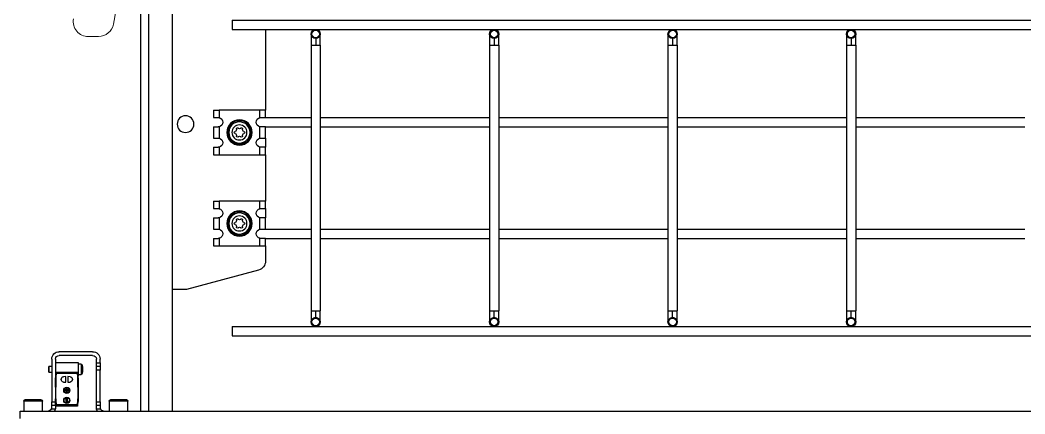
# Model space of a CAD drawing. Header units: millimetres. Extents: x -187347 to 135007, y -6415 to 292048.
# Drawn here: x -52370 to -51829, y 30283 to 30495 of the extents above; entities that cross this region are included whole.
import ezdxf

# ---------------------------------------------------------------- set-up
doc = ezdxf.new("R2010")
doc.units = ezdxf.units.MM
doc.header["$LTSCALE"] = 100
doc.layers.get('0').update_dxf_attribs({"lineweight": 18})
doc.layers.add('LAYOUT', color=3, linetype='Continuous', lineweight=18)
doc.layers.add('Layout CAT2', color=6, linetype='Continuous')

# ---------------------------------------------------------------- blocks, each defined once
blk = doc.blocks.new('vgdsvbgsbfgsd')
at = {"color": 0, "linetype": 'ByBlock', "lineweight": -2}
for p, q in [((4984.81, -48532.31, 0), (4984.81, -48536.31, 0)), ((4984.81, -48536.31, 0), (5794.81, -48536.31, 0)), ((4986.81, -48541.71, 0), (4986.81, -48536.31, 0)), ((4996.81, -48536.31, 0), (4996.81, -48541.71, 0)), ((5032.81, -48541.71, 0), (5032.81, -48536.31, 0)), ((5042.81, -48536.31, 0), (5042.81, -48541.71, 0)), ((5049.81, -48536.31, 0), (5049.81, -48963.81, 0)), ((5053.81, -48955.8, 0), (5053.81, -48536.31, 0)), ((5066.81, -48536.31, 0), (5066.81, -48773.28, 0)), ((4996.81, -48541.71, 0), (4986.81, -48541.71, 0)), ((5003.72, -48537.31, 0), (5001.58, -48537.31, 0)), ((5001.84, -48538.31, 0), (5001.84, -48539.31, 0)), ((5001.84, -48539.31, 0), (5001.84, -48541.31, 0)), ((5003.84, -48539.31, 0), (5001.84, -48539.31, 0)), ((5001.84, -48564.31, 0), (5001.84, -48541.31, 0)), ((5001.84, -48541.31, 0), (5003.84, -48541.31, 0)), ((5003.84, -48539.31, 0), (5003.84, -48538.31, 0)), ((5003.84, -48539.31, 0), (5003.84, -48541.31, 0)), ((5003.84, -48564.31, 0), (5003.84, -48541.31, 0)), ((5015.63, -48538.91, 0), (5004.26, -48538.91, 0)), ((5015.63, -48539.68, 0), (5004.26, -48539.68, 0)), ((5015.52, -48539.02, 0), (5004.53, -48539.02, 0)), ((5009.34, -48543.01, 0), (5009.34, -48541.91, 0)), ((5009.34, -48541.91, 0), (5009.74, -48541.91, 0)), ((5009.54, -48541.31, 0), (5010.74, -48541.31, 0)), ((5009.54, -48541.61, 0), (5009.54, -48541.31, 0)), ((5009.99, -48541.61, 0), (5009.54, -48541.61, 0)), ((5009.74, -48541.91, 0), (5009.74, -48543.01, 0)), ((5009.99, -48542.91, 0), (5009.99, -48541.61, 0)), ((5010.29, -48541.61, 0), (5010.29, -48542.91, 0)), ((5010.74, -48541.61, 0), (5010.29, -48541.61, 0)), ((5010.74, -48541.31, 0), (5010.74, -48541.61, 0)), ((5025.84, -48538.31, 0), (5025.84, -48539.31, 0)), ((5025.84, -48539.31, 0), (5025.84, -48541.31, 0)), ((5027.84, -48539.31, 0), (5025.84, -48539.31, 0)), ((5025.84, -48541.31, 0), (5027.84, -48541.31, 0)), ((5025.84, -48541.31, 0), (5025.84, -48558.31, 0)), ((5028.11, -48537.31, 0), (5025.97, -48537.31, 0)), ((5027.84, -48539.31, 0), (5027.84, -48538.31, 0)), ((5027.84, -48541.31, 0), (5027.84, -48539.31, 0)), ((5027.84, -48541.31, 0), (5027.84, -48558.31, 0)), ((5042.81, -48541.71, 0), (5032.81, -48541.71, 0)), ((4996.21, -48542.31, 0), (4987.41, -48542.31, 0)), ((5003.95, -48542.95, 0), (5003.95, -48549.2, 0)), ((5009.74, -48543.01, 0), (5009.34, -48543.01, 0)), ((5009.94, -48547.06, 0), (5009.94, -48547.22, 0)), ((5010.29, -48542.91, 0), (5009.99, -48542.91, 0)), ((5015.93, -48549.2, 0), (5015.93, -48542.95, 0)), ((5016.04, -48549.2, 0), (5016.04, -48542.95, 0)), ((5042.21, -48542.31, 0), (5033.41, -48542.31, 0)), ((5008.22, -48551.95, 0), (5009.43, -48551.81, 0)), ((5008.44, -48547.51, 0), (5008.54, -48547.51, 0)), ((5009.49, -48547.51, 0), (5009.21, -48547.51, 0)), ((5009.43, -48551.81, 0), (5009.43, -48554.99, 0)), ((5009.94, -48547.79, 0), (5009.94, -48547.96, 0)), ((5010.67, -48547.51, 0), (5010.39, -48547.51, 0)), ((5010.46, -48551.81, 0), (5011.67, -48551.95, 0)), ((5010.46, -48554.99, 0), (5010.46, -48551.81, 0)), ((5011.44, -48547.51, 0), (5011.34, -48547.51, 0)), ((5000.04, -48557.61, 0), (5000.35, -48557.31, 0)), ((5000.04, -48560, 0), (5000.04, -48557.61, 0)), ((5000.35, -48557.31, 0), (5001.84, -48557.31, 0)), ((5000.35, -48560.31, 0), (5000.35, -48557.31, 0)), ((5003.95, -48555.11, 0), (5003.84, -48555.11, 0)), ((5003.84, -48560.97, 0), (5003.84, -48556.64, 0)), ((5004.07, -48555.21, 0), (5003.96, -48555.21, 0)), ((5015.75, -48556.64, 0), (5004.13, -48556.64, 0)), ((5015.73, -48557.08, 0), (5004.15, -48557.08, 0)), ((5009.43, -48554.99, 0), (5008.22, -48554.85, 0)), ((5011.67, -48554.85, 0), (5010.46, -48554.99, 0)), ((5015.93, -48555.21, 0), (5015.82, -48555.21, 0)), ((5016.04, -48555.11, 0), (5015.93, -48555.11, 0)), ((5016.04, -48562.51, 0), (5016.04, -48555.11, 0)), ((5016.04, -48556.01, 0), (5017.63, -48556.01, 0)), ((5017.63, -48561.61, 0), (5017.63, -48556.01, 0)), ((5017.87, -48561.48, 0), (5017.87, -48556.14, 0)), ((5018.44, -48557.95, 0), (5018.44, -48557.41, 0)), ((5018.44, -48559.34, 0), (5018.44, -48557.95, 0)), ((5000.35, -48560.31, 0), (5000.04, -48560, 0)), ((5001.84, -48560.31, 0), (5000.35, -48560.31, 0)), ((5003.84, -48562.51, 0), (5016.04, -48562.51, 0)), ((5017.63, -48561.61, 0), (5016.04, -48561.61, 0)), ((5018.44, -48560.2, 0), (5018.44, -48559.34, 0)), ((5018.44, -48560.21, 0), (5018.44, -48560.2, 0)), ((5025.84, -48558.31, 0), (5025.84, -48560.31, 0)), ((5027.84, -48558.31, 0), (5025.84, -48558.31, 0)), ((5025.84, -48560.31, 0), (5025.84, -48562.31, 0)), ((5027.84, -48560.31, 0), (5025.84, -48560.31, 0)), ((5025.84, -48562.31, 0), (5025.84, -48564.31, 0)), ((5025.84, -48562.31, 0), (5027.84, -48562.31, 0)), ((5027.84, -48560.31, 0), (5027.84, -48558.31, 0)), ((5027.84, -48562.31, 0), (5027.84, -48560.31, 0)), ((5027.84, -48562.31, 0), (5027.84, -48564.31, 0)), ((5023.84, -48566.31, 0), (5005.84, -48566.31, 0)), ((5023.84, -48568.31, 0), (5005.84, -48568.31, 0)), ((5098.81, -48581.81, 0), (5098.81, -48576.81, 0)), ((5098.81, -48576.81, 0), (5668.81, -48576.81, 0)), ((5098.81, -48581.81, 0), (5668.81, -48581.81, 0)), ((5141.31, -48590.31, 0), (5141.31, -48584.31, 0)), ((5141.81, -48584.31, 0), (5141.31, -48584.31, 0)), ((5145.81, -48584.31, 0), (5146.31, -48584.31, 0)), ((5146.31, -48584.31, 0), (5146.31, -48590.31, 0)), ((5237.31, -48590.31, 0), (5237.31, -48584.31, 0)), ((5237.81, -48584.31, 0), (5237.31, -48584.31, 0)), ((5241.81, -48584.31, 0), (5242.31, -48584.31, 0)), ((5242.31, -48584.31, 0), (5242.31, -48590.31, 0)), ((5333.31, -48590.31, 0), (5333.31, -48584.31, 0)), ((5333.81, -48584.31, 0), (5333.31, -48584.31, 0)), ((5337.81, -48584.31, 0), (5338.31, -48584.31, 0)), ((5338.31, -48584.31, 0), (5338.31, -48590.31, 0)), ((5429.31, -48590.31, 0), (5429.31, -48584.31, 0)), ((5429.81, -48584.31, 0), (5429.31, -48584.31, 0)), ((5433.81, -48584.31, 0), (5434.31, -48584.31, 0)), ((5434.31, -48584.31, 0), (5434.31, -48590.31, 0)), ((5141.31, -48733.31, 0), (5141.31, -48590.31, 0)), ((5141.31, -48590.31, 0), (5143.81, -48590.31, 0)), ((5143.81, -48586.81, 0), (5143.81, -48590.31, 0)), ((5143.81, -48590.31, 0), (5146.31, -48590.31, 0)), ((5146.31, -48733.31, 0), (5146.31, -48590.31, 0)), ((5237.31, -48733.31, 0), (5237.31, -48590.31, 0)), ((5237.31, -48590.31, 0), (5239.81, -48590.31, 0)), ((5239.81, -48586.81, 0), (5239.81, -48590.31, 0)), ((5239.81, -48590.31, 0), (5242.31, -48590.31, 0)), ((5242.31, -48733.31, 0), (5242.31, -48590.31, 0)), ((5333.31, -48733.31, 0), (5333.31, -48590.31, 0)), ((5333.31, -48590.31, 0), (5335.81, -48590.31, 0)), ((5335.81, -48586.81, 0), (5335.81, -48590.31, 0)), ((5335.81, -48590.31, 0), (5338.31, -48590.31, 0)), ((5338.31, -48733.31, 0), (5338.31, -48590.31, 0)), ((5429.31, -48733.31, 0), (5429.31, -48590.31, 0)), ((5429.31, -48590.31, 0), (5431.81, -48590.31, 0)), ((5431.81, -48586.81, 0), (5431.81, -48590.31, 0)), ((5431.81, -48590.31, 0), (5434.31, -48590.31, 0)), ((5434.31, -48733.31, 0), (5434.31, -48590.31, 0)), ((5074.27, -48601.81, 0), (5066.81, -48601.81, 0)), ((5113.1, -48612.21, 0), (5074.27, -48601.81, 0)), ((5116.81, -48625.31, 0), (5116.81, -48617.04, 0)), ((5088.81, -48625.31, 0), (5091.81, -48625.31, 0)), ((5088.81, -48629.31, 0), (5088.81, -48625.31, 0)), ((5091.81, -48625.31, 0), (5113.81, -48625.31, 0)), ((5091.81, -48629.36, 0), (5091.81, -48625.31, 0)), ((5113.81, -48625.31, 0), (5116.81, -48625.31, 0)), ((5113.81, -48625.31, 0), (5113.81, -48629.36, 0)), ((5116.81, -48625.31, 0), (5116.81, -48629.31, 0)), ((5088.81, -48629.31, 0), (5091.31, -48629.31, 0)), ((5102.81, -48630.98, 0), (5102.81, -48631.59, 0)), ((5116.81, -48629.31, 0), (5114.31, -48629.31, 0)), ((5116.82, -48629.31, 0), (5141.31, -48629.31, 0)), ((5146.32, -48629.31, 0), (5237.31, -48629.31, 0)), ((5242.32, -48629.31, 0), (5333.31, -48629.31, 0)), ((5338.32, -48629.31, 0), (5429.3, -48629.31, 0)), ((5434.31, -48629.31, 0), (5525.3, -48629.31, 0)), ((5088.81, -48640.31, 0), (5088.81, -48634.31, 0)), ((5088.81, -48634.31, 0), (5091.31, -48634.31, 0)), ((5091.81, -48640.36, 0), (5091.81, -48634.26, 0)), ((5113.81, -48634.26, 0), (5113.81, -48640.36, 0)), ((5114.31, -48634.31, 0), (5116.81, -48634.31, 0)), ((5116.81, -48634.31, 0), (5116.81, -48640.31, 0)), ((5116.82, -48634.31, 0), (5141.31, -48634.31, 0)), ((5146.32, -48634.31, 0), (5237.31, -48634.31, 0)), ((5242.32, -48634.31, 0), (5333.31, -48634.31, 0)), ((5338.32, -48634.31, 0), (5429.3, -48634.31, 0)), ((5434.31, -48634.31, 0), (5525.3, -48634.31, 0)), ((5088.81, -48640.31, 0), (5091.31, -48640.31, 0)), ((5116.81, -48640.31, 0), (5114.31, -48640.31, 0)), ((5116.81, -48645.31, 0), (5116.81, -48640.31, 0)), ((5088.81, -48649.31, 0), (5088.81, -48645.31, 0)), ((5088.81, -48645.31, 0), (5091.31, -48645.31, 0)), ((5088.81, -48649.31, 0), (5091.81, -48649.31, 0)), ((5091.81, -48649.31, 0), (5091.81, -48645.26, 0)), ((5113.81, -48649.31, 0), (5091.81, -48649.31, 0)), ((5113.81, -48645.26, 0), (5113.81, -48649.31, 0)), ((5116.81, -48649.31, 0), (5113.81, -48649.31, 0)), ((5114.31, -48645.31, 0), (5116.81, -48645.31, 0)), ((5116.81, -48645.31, 0), (5116.81, -48649.31, 0)), ((5116.81, -48674.31, 0), (5116.81, -48649.31, 0)), ((5088.81, -48674.31, 0), (5091.81, -48674.31, 0)), ((5088.81, -48678.31, 0), (5088.81, -48674.31, 0)), ((5091.81, -48678.36, 0), (5091.81, -48674.31, 0)), ((5091.81, -48674.31, 0), (5113.81, -48674.31, 0)), ((5113.81, -48674.31, 0), (5116.81, -48674.31, 0)), ((5113.81, -48674.31, 0), (5113.81, -48678.36, 0)), ((5116.81, -48674.31, 0), (5116.81, -48678.31, 0)), ((5088.81, -48678.31, 0), (5091.31, -48678.31, 0)), ((5102.81, -48679.98, 0), (5102.81, -48680.59, 0)), ((5116.81, -48678.31, 0), (5114.31, -48678.31, 0)), ((5116.81, -48683.31, 0), (5116.81, -48678.31, 0)), ((5088.81, -48689.31, 0), (5088.81, -48683.31, 0)), ((5088.81, -48683.31, 0), (5091.31, -48683.31, 0)), ((5091.81, -48689.36, 0), (5091.81, -48683.26, 0)), ((5113.81, -48683.26, 0), (5113.81, -48689.36, 0)), ((5114.31, -48683.31, 0), (5116.81, -48683.31, 0)), ((5116.81, -48683.31, 0), (5116.81, -48689.31, 0)), ((5088.81, -48689.31, 0), (5091.31, -48689.31, 0)), ((5116.81, -48689.31, 0), (5114.31, -48689.31, 0)), ((5116.82, -48689.31, 0), (5141.31, -48689.31, 0)), ((5146.32, -48689.31, 0), (5237.31, -48689.31, 0)), ((5242.32, -48689.31, 0), (5333.31, -48689.31, 0)), ((5338.32, -48689.31, 0), (5429.3, -48689.31, 0)), ((5434.31, -48689.31, 0), (5525.3, -48689.31, 0)), ((5088.81, -48698.31, 0), (5088.81, -48694.31, 0)), ((5088.81, -48694.31, 0), (5091.31, -48694.31, 0)), ((5088.81, -48698.31, 0), (5091.81, -48698.31, 0)), ((5091.81, -48698.31, 0), (5091.81, -48694.26, 0)), ((5113.81, -48698.31, 0), (5091.81, -48698.31, 0)), ((5113.81, -48694.26, 0), (5113.81, -48698.31, 0)), ((5116.81, -48698.31, 0), (5113.81, -48698.31, 0)), ((5114.31, -48694.31, 0), (5116.81, -48694.31, 0)), ((5116.81, -48694.31, 0), (5116.81, -48698.31, 0)), ((5116.81, -48741.81, 0), (5116.81, -48698.31, 0)), ((5116.82, -48694.31, 0), (5141.31, -48694.31, 0)), ((5146.32, -48694.31, 0), (5237.31, -48694.31, 0)), ((5242.32, -48694.31, 0), (5333.31, -48694.31, 0)), ((5338.32, -48694.31, 0), (5429.3, -48694.31, 0)), ((5434.31, -48694.31, 0), (5525.3, -48694.31, 0)), ((5141.31, -48733.31, 0), (5143.81, -48733.31, 0)), ((5141.31, -48739.31, 0), (5141.31, -48733.31, 0)), ((5143.81, -48733.31, 0), (5146.31, -48733.31, 0)), ((5143.81, -48736.81, 0), (5143.81, -48733.31, 0)), ((5146.31, -48733.31, 0), (5146.31, -48739.31, 0)), ((5237.31, -48733.31, 0), (5239.81, -48733.31, 0)), ((5237.31, -48739.31, 0), (5237.31, -48733.31, 0)), ((5239.81, -48736.81, 0), (5239.81, -48733.31, 0)), ((5239.81, -48733.31, 0), (5242.31, -48733.31, 0)), ((5242.31, -48733.31, 0), (5242.31, -48739.31, 0)), ((5333.31, -48733.31, 0), (5335.81, -48733.31, 0)), ((5333.31, -48739.31, 0), (5333.31, -48733.31, 0)), ((5335.81, -48736.81, 0), (5335.81, -48733.31, 0)), ((5335.81, -48733.31, 0), (5338.31, -48733.31, 0)), ((5338.31, -48733.31, 0), (5338.31, -48739.31, 0)), ((5429.31, -48733.31, 0), (5431.81, -48733.31, 0)), ((5429.31, -48739.31, 0), (5429.31, -48733.31, 0)), ((5431.81, -48733.31, 0), (5434.31, -48733.31, 0)), ((5431.81, -48736.81, 0), (5431.81, -48733.31, 0)), ((5434.31, -48733.31, 0), (5434.31, -48739.31, 0)), ((5098.81, -48741.81, 0), (5668.81, -48741.81, 0)), ((5098.81, -48746.81, 0), (5098.81, -48741.81, 0)), ((5143.81, -48737.31, 0), (5143.81, -48736.81, 0)), ((5143.81, -48741.31, 0), (5143.81, -48741.81, 0)), ((5239.81, -48737.31, 0), (5239.81, -48736.81, 0)), ((5239.81, -48741.31, 0), (5239.81, -48741.81, 0)), ((5335.81, -48737.31, 0), (5335.81, -48736.81, 0)), ((5335.81, -48741.31, 0), (5335.81, -48741.81, 0)), ((5431.81, -48737.31, 0), (5431.81, -48736.81, 0)), ((5431.81, -48741.31, 0), (5431.81, -48741.81, 0)), ((5098.81, -48746.81, 0), (5668.81, -48746.81, 0))]:
    blk.add_line(p, q, dxfattribs=at)
for centre, radius in [((5102.81, -48637.31, 0), 6.8), ((5102.81, -48637.31, 0), 6.33), ((5102.81, -48637.31, 0), 5.72), ((5102.81, -48637.31, 0), 4.04), ((5102.81, -48686.31, 0), 6.8), ((5102.81, -48686.31, 0), 6.33), ((5102.81, -48686.31, 0), 5.72), ((5102.81, -48686.31, 0), 4.04), ((5073.81, -48690.81, 0), 4.5)]:
    blk.add_circle(centre, radius, dxfattribs=at)
for centre, radius, start, end in [((4999.84, -48538.31, 0), 2, 30, 86.3756), ((4999.84, -48538.31, 0), 4, 14.4775, 29.9349), ((5029.84, -48538.31, 0), 4, 150.0651, 165.5225), ((5029.84, -48538.31, 0), 2, 93.6244, 150), ((4987.41, -48541.71, 0), 0.6, 180, 270), ((4996.21, -48541.71, 0), 0.6, 270, 0), ((5032.56, -48543.85, 0), 28.73, 170.0888, 178.2049), ((5009.94, -48542.11, 0), 1.65, 90, 270), ((5009.94, -48542.11, 0), 1.5, 90, 270), ((5009.94, -48542.11, 0), 1.65, 270, 90), ((5009.94, -48542.11, 0), 1.5, 270, 90), ((4987.32, -48543.85, 0), 28.73, 1.7951, 9.9112), ((5033.41, -48541.71, 0), 0.6, 180, 270), ((5042.21, -48541.71, 0), 0.6, 270, 0), ((5009.94, -48547.51, 0), 1.65, 90, 270), ((5009.94, -48547.51, 0), 1.5, 90, 180), ((5009.94, -48547.51, 0), 1.4, 0, 180), ((5009.94, -48547.51, 0), 0.731, 0, 180), ((5009.94, -48547.51, 0), 0.449, 90, 180), ((5009.94, -48547.51, 0), 0.283, 90, 270), ((5009.94, -48547.51, 0), 1.65, 270, 90), ((5009.94, -48547.51, 0), 1.5, 0, 90), ((5009.94, -48547.51, 0), 0.449, 0, 90), ((5009.94, -48547.51, 0), 0.283, 270, 90), ((5159.03, -48549.3, 0), 155.18, 179.9631, 182.1831), ((5008.38, -48553.4, 0), 1.46, 96.6742, 263.3258), ((5009.94, -48547.51, 0), 1.5, 180, 270), ((5009.94, -48547.51, 0), 1.4, 180, 270), ((5009.94, -48547.51, 0), 0.731, 180, 270), ((5009.94, -48547.51, 0), 0.449, 180, 270), ((5009.94, -48547.51, 0), 1.5, 270, 0), ((5009.94, -48547.51, 0), 0.449, 270, 0), ((5009.94, -48547.51, 0), 0.731, 270, 0), ((5009.94, -48547.51, 0), 1.4, 270, 0), ((5011.5, -48553.4, 0), 1.46, 276.6742, 83.3258), ((4860.86, -48549.3, 0), 155.18, 357.8169, 0.0369), ((5009.94, -48548.76, 0), 6.12, 355.6773, 4.3244), ((5017.63, -48556.29, 0), 0.28, 32.2692, 90), ((5013.64, -48558.81, 0), 5, 16.2602, 32.2692), ((5017.63, -48561.33, 0), 0.28, 270, 327.7308), ((5013.64, -48558.81, 0), 5, 327.7308, 343.7398), ((5005.84, -48564.31, 0), 4, 180, 270), ((5005.84, -48564.31, 0), 2, 180, 270), ((5023.84, -48564.31, 0), 2, 270, 0), ((5023.84, -48564.31, 0), 4, 270, 0), ((5143.81, -48584.31, 0), 2.5, 0, 180), ((5143.81, -48584.31, 0), 2.5, 180, 0), ((5143.81, -48584.31, 0), 2, 0, 180), ((5143.81, -48584.31, 0), 2, 180, 0), ((5239.81, -48584.31, 0), 2.5, 0, 180), ((5239.81, -48584.31, 0), 2.5, 180, 0), ((5239.81, -48584.31, 0), 2, 0, 180), ((5239.81, -48584.31, 0), 2, 180, 0), ((5335.81, -48584.31, 0), 2.5, 0, 180), ((5335.81, -48584.31, 0), 2.5, 180, 0), ((5335.81, -48584.31, 0), 2, 0, 180), ((5335.81, -48584.31, 0), 2, 180, 0), ((5431.81, -48584.31, 0), 2.5, 0, 180), ((5431.81, -48584.31, 0), 2.5, 180, 0), ((5431.81, -48584.31, 0), 2, 0, 180), ((5431.81, -48584.31, 0), 2, 180, 0), ((5111.81, -48617.04, 0), 5, 0, 75), ((5091.31, -48631.81, 0), 2.5, 281.537, 78.463), ((5114.31, -48631.81, 0), 2.5, 101.537, 258.463), ((5100.57, -48637.31, 0), 0.56, 103.3538, 179.9858), ((5100.57, -48637.31, 0), 0.56, 180.0248, 256.6369), ((5100.21, -48635.81, 0), 0.98, 283.3444, 16.6556), ((5100.21, -48638.81, 0), 0.98, 343.3562, 76.6438), ((5101.69, -48635.37, 0), 0.56, 120.0022, 196.6568), ((5101.69, -48639.25, 0), 0.56, 163.3418, 240), ((5101.69, -48635.37, 0), 0.56, 43.3418, 119.9995), ((5102.81, -48634.31, 0), 0.98, 223.3601, 316.6399), ((5103.93, -48635.37, 0), 0.56, 60.014, 136.6442), ((5103.93, -48635.37, 0), 0.56, 343.3429, 59.9989), ((5103.93, -48639.25, 0), 0.56, 300, 16.6582), ((5105.4, -48635.81, 0), 0.98, 163.3537, 256.6463), ((5105.4, -48638.81, 0), 0.98, 103.3601, 196.6399), ((5105.05, -48637.31, 0), 0.56, 0.0251, 76.6331), ((5105.05, -48637.31, 0), 0.56, 283.3442, 359.9976), ((5091.31, -48642.81, 0), 2.5, 281.537, 78.463), ((5101.69, -48639.25, 0), 0.56, 240.0227, 316.6355), ((5102.81, -48640.3, 0), 0.98, 43.3463, 136.6537), ((5103.93, -48639.25, 0), 0.56, 223.3516, 299.9902), ((5114.31, -48642.81, 0), 2.5, 101.537, 258.463), ((5091.31, -48680.81, 0), 2.5, 281.537, 78.463), ((5114.31, -48680.81, 0), 2.5, 101.537, 258.463), ((5100.57, -48686.31, 0), 0.56, 103.3538, 179.9858), ((5100.57, -48686.31, 0), 0.56, 180.0248, 256.6369), ((5100.21, -48684.81, 0), 0.98, 283.3444, 16.6556), ((5100.21, -48687.81, 0), 0.98, 343.3562, 76.6438), ((5101.69, -48684.37, 0), 0.56, 120.0022, 196.6568), ((5101.69, -48684.37, 0), 0.56, 43.3418, 119.9995), ((5102.81, -48683.31, 0), 0.98, 223.3601, 316.6399), ((5103.93, -48684.37, 0), 0.56, 60.014, 136.6442), ((5103.93, -48684.37, 0), 0.56, 343.3429, 59.9989), ((5105.4, -48684.81, 0), 0.98, 163.3537, 256.6463), ((5105.4, -48687.81, 0), 0.98, 103.3601, 196.6399), ((5105.05, -48686.31, 0), 0.56, 0.0251, 76.6331), ((5105.05, -48686.31, 0), 0.56, 283.3442, 359.9976), ((5091.31, -48691.81, 0), 2.5, 281.537, 78.463), ((5101.69, -48688.25, 0), 0.56, 163.3418, 240), ((5101.69, -48688.25, 0), 0.56, 240.0227, 316.6355), ((5102.81, -48689.3, 0), 0.98, 43.3463, 136.6537), ((5103.93, -48688.25, 0), 0.56, 223.3516, 299.9902), ((5103.93, -48688.25, 0), 0.56, 300, 16.6582), ((5114.31, -48691.81, 0), 2.5, 101.537, 258.463), ((5143.81, -48739.31, 0), 2.5, 90, 270), ((5143.81, -48739.31, 0), 2, 90, 270), ((5143.81, -48739.31, 0), 2.5, 270, 90), ((5143.81, -48739.31, 0), 2, 270, 90), ((5239.81, -48739.31, 0), 2.5, 90, 270), ((5239.81, -48739.31, 0), 2, 90, 270), ((5239.81, -48739.31, 0), 2.5, 270, 90), ((5239.81, -48739.31, 0), 2, 270, 90), ((5335.81, -48739.31, 0), 2.5, 90, 270), ((5335.81, -48739.31, 0), 2, 90, 270), ((5335.81, -48739.31, 0), 2.5, 270, 90), ((5335.81, -48739.31, 0), 2, 270, 90), ((5431.81, -48739.31, 0), 2.5, 90, 270), ((5431.81, -48739.31, 0), 2, 90, 270), ((5431.81, -48739.31, 0), 2.5, 270, 90), ((5431.81, -48739.31, 0), 2, 270, 90)]:
    blk.add_arc(centre, radius, start, end, dxfattribs=at)
at = {"color": 0, "linetype": 'ByBlock', "lineweight": -2, "extrusion": (0, 0, -1)}
for centre, major_axis, start_param, end_param in [((5035.01, -48544.19, 0), (0, -31.08), 1.610726, 1.716497), ((4984.87, -48544.19, 0), (31.08, 0), 6.137485, 6.243255), ((5158.95, -48549.19, 0), (0, -155), 1.522738, 1.570784), ((4860.93, -48549.19, 0), (155, 0), 0.000012, 0.048059)]:
    blk.add_ellipse(centre, major_axis=major_axis, ratio=1, start_param=start_param, end_param=end_param, dxfattribs=at)
at = {"color": 0, "linetype": 'ByBlock', "lineweight": -2}
for points, knots in [([(5001.58, -48537.31, 0), (5001.62, -48537.39, 0), (5001.66, -48537.47, 0), (5001.71, -48537.59, 0), (5001.73, -48537.64, 0), (5001.75, -48537.7, 0), (5001.76, -48537.72, 0), (5001.77, -48537.76, 0), (5001.77, -48537.79, 0), (5001.8, -48537.89, 0), (5001.82, -48537.98, 0), (5001.83, -48538.1, 0), (5001.84, -48538.15, 0), (5001.84, -48538.23, 0), (5001.84, -48538.27, 0), (5001.84, -48538.31, 0)], [0, 0, 0, 0, 0.25, 0.25, 0.375, 0.375, 0.4375, 0.4375, 0.5, 0.5, 0.75, 0.75, 0.875, 0.875, 1, 1, 1, 1]), ([(5003.84, -48538.31, 0), (5003.84, -48538.23, 0), (5003.84, -48538.15, 0), (5003.83, -48537.99, 0), (5003.82, -48537.91, 0), (5003.81, -48537.8, 0), (5003.81, -48537.78, 0), (5003.8, -48537.74, 0), (5003.8, -48537.72, 0), (5003.79, -48537.65, 0), (5003.78, -48537.61, 0), (5003.76, -48537.48, 0), (5003.74, -48537.39, 0), (5003.72, -48537.31, 0)], [0, 0, 0, 0, 0.25, 0.25, 0.5, 0.5, 0.5625, 0.5625, 0.625, 0.625, 0.75, 0.75, 1, 1, 1, 1]), ([(5004.33, -48539.2, 0), (5004.33, -48539.23, 0), (5004.32, -48539.26, 0), (5004.31, -48539.32, 0), (5004.31, -48539.34, 0), (5004.3, -48539.38, 0), (5004.3, -48539.4, 0), (5004.29, -48539.46, 0), (5004.28, -48539.5, 0), (5004.27, -48539.57, 0), (5004.27, -48539.59, 0), (5004.26, -48539.64, 0), (5004.26, -48539.66, 0), (5004.26, -48539.68, 0)], [0, 0, 0, 0, 0.25, 0.25, 0.375, 0.375, 0.5, 0.5, 0.75, 0.75, 0.875, 0.875, 1, 1, 1, 1]), ([(5004.53, -48539.02, 0), (5004.53, -48539.02, 0), (5004.53, -48539.02, 0), (5004.52, -48539.02, 0), (5004.51, -48539.02, 0), (5004.49, -48539.02, 0), (5004.48, -48539.02, 0), (5004.45, -48539.04, 0), (5004.43, -48539.05, 0), (5004.4, -48539.06, 0), (5004.4, -48539.07, 0), (5004.39, -48539.08, 0), (5004.39, -48539.08, 0), (5004.37, -48539.1, 0), (5004.37, -48539.11, 0), (5004.36, -48539.12, 0), (5004.35, -48539.13, 0), (5004.35, -48539.14, 0), (5004.34, -48539.15, 0), (5004.34, -48539.17, 0), (5004.33, -48539.18, 0), (5004.33, -48539.2, 0)], [0, 0, 0, 0, 0.03125, 0.03125, 0.0625, 0.125, 0.25, 0.25, 0.5, 0.5, 0.5625, 0.5625, 0.625, 0.625, 0.75, 0.75, 0.8125, 0.8125, 0.875, 0.875, 1, 1, 1, 1]), ([(5015.63, -48539.68, 0), (5015.62, -48539.64, 0), (5015.62, -48539.59, 0), (5015.61, -48539.53, 0), (5015.6, -48539.51, 0), (5015.6, -48539.47, 0), (5015.59, -48539.45, 0), (5015.58, -48539.39, 0), (5015.58, -48539.35, 0), (5015.57, -48539.29, 0), (5015.57, -48539.28, 0), (5015.56, -48539.25, 0), (5015.56, -48539.24, 0), (5015.56, -48539.23, 0), (5015.56, -48539.22, 0), (5015.55, -48539.18, 0), (5015.55, -48539.15, 0), (5015.54, -48539.12, 0), (5015.54, -48539.12, 0), (5015.54, -48539.11, 0), (5015.54, -48539.1, 0), (5015.54, -48539.09, 0), (5015.53, -48539.08, 0), (5015.53, -48539.05, 0), (5015.53, -48539.04, 0), (5015.53, -48539.03, 0), (5015.53, -48539.02, 0), (5015.52, -48539.02, 0), (5015.52, -48539.02, 0), (5015.52, -48539.02, 0)], [0, 0, 0, 0, 0.125191, 0.125191, 0.187787, 0.187787, 0.250383, 0.250383, 0.375574, 0.375574, 0.43817, 0.43817, 0.469468, 0.469468, 0.500765, 0.500765, 0.625957, 0.625957, 0.657255, 0.657255, 0.688552, 0.688552, 0.751148, 0.751148, 0.87634, 0.87634, 0.938935, 0.938935, 1, 1, 1, 1]), ([(5025.97, -48537.31, 0), (5025.95, -48537.39, 0), (5025.93, -48537.48, 0), (5025.9, -48537.65, 0), (5025.88, -48537.74, 0), (5025.87, -48537.84, 0), (5025.87, -48537.86, 0), (5025.86, -48537.9, 0), (5025.86, -48537.93, 0), (5025.86, -48537.99, 0), (5025.85, -48538.03, 0), (5025.85, -48538.15, 0), (5025.84, -48538.23, 0), (5025.84, -48538.31, 0)], [0, 0, 0, 0, 0.25, 0.25, 0.5, 0.5, 0.5625, 0.5625, 0.625, 0.625, 0.75, 0.75, 1, 1, 1, 1]), ([(5027.84, -48538.31, 0), (5027.84, -48538.23, 0), (5027.85, -48538.15, 0), (5027.86, -48538.02, 0), (5027.87, -48537.98, 0), (5027.88, -48537.92, 0), (5027.89, -48537.89, 0), (5027.9, -48537.85, 0), (5027.9, -48537.83, 0), (5027.93, -48537.72, 0), (5027.96, -48537.64, 0), (5028.01, -48537.51, 0), (5028.03, -48537.47, 0), (5028.07, -48537.39, 0), (5028.09, -48537.35, 0), (5028.11, -48537.31, 0)], [0, 0, 0, 0, 0.25, 0.25, 0.375, 0.375, 0.4375, 0.4375, 0.5, 0.5, 0.75, 0.75, 0.875, 0.875, 1, 1, 1, 1]), ([(5004.13, -48556.64, 0), (5004.13, -48556.68, 0), (5004.14, -48556.72, 0), (5004.14, -48556.78, 0), (5004.14, -48556.8, 0), (5004.14, -48556.84, 0), (5004.14, -48556.86, 0), (5004.15, -48556.91, 0), (5004.15, -48556.99, 0), (5004.15, -48557.05, 0), (5004.15, -48557.08, 0)], [0, 0, 0, 0, 0.25, 0.25, 0.375, 0.375, 0.5, 0.5, 0.75, 1, 1, 1, 1]), ([(5015.73, -48557.08, 0), (5015.73, -48557.05, 0), (5015.74, -48557.02, 0), (5015.74, -48556.97, 0), (5015.74, -48556.95, 0), (5015.74, -48556.91, 0), (5015.74, -48556.9, 0), (5015.74, -48556.84, 0), (5015.75, -48556.76, 0), (5015.75, -48556.68, 0), (5015.75, -48556.64, 0)], [0, 0, 0, 0, 0.25, 0.25, 0.375, 0.375, 0.5, 0.5, 0.75, 1, 1, 1, 1])]:
    blk.add_open_spline(points, degree=3, knots=knots, dxfattribs=at)
for points in [[(5091.81, -48629.36, 0), (5091.64, -48629.32, 0), (5091.48, -48629.31, 0), (5091.31, -48629.31, 0)], [(5114.31, -48629.31, 0), (5114.14, -48629.31, 0), (5113.97, -48629.32, 0), (5113.81, -48629.36, 0)], [(5091.31, -48634.31, 0), (5091.48, -48634.31, 0), (5091.64, -48634.29, 0), (5091.81, -48634.26, 0)], [(5113.81, -48634.26, 0), (5113.97, -48634.29, 0), (5114.14, -48634.31, 0), (5114.31, -48634.31, 0)], [(5091.81, -48640.36, 0), (5091.64, -48640.32, 0), (5091.48, -48640.31, 0), (5091.31, -48640.31, 0)], [(5114.31, -48640.31, 0), (5114.14, -48640.31, 0), (5113.97, -48640.32, 0), (5113.81, -48640.36, 0)], [(5091.31, -48645.31, 0), (5091.48, -48645.31, 0), (5091.64, -48645.29, 0), (5091.81, -48645.26, 0)], [(5113.81, -48645.26, 0), (5113.97, -48645.29, 0), (5114.14, -48645.31, 0), (5114.31, -48645.31, 0)], [(5091.81, -48678.36, 0), (5091.64, -48678.32, 0), (5091.48, -48678.31, 0), (5091.31, -48678.31, 0)], [(5114.31, -48678.31, 0), (5114.14, -48678.31, 0), (5113.97, -48678.32, 0), (5113.81, -48678.36, 0)], [(5091.31, -48683.31, 0), (5091.48, -48683.31, 0), (5091.64, -48683.29, 0), (5091.81, -48683.26, 0)], [(5113.81, -48683.26, 0), (5113.97, -48683.29, 0), (5114.14, -48683.31, 0), (5114.31, -48683.31, 0)], [(5091.81, -48689.36, 0), (5091.64, -48689.32, 0), (5091.48, -48689.31, 0), (5091.31, -48689.31, 0)], [(5114.31, -48689.31, 0), (5114.14, -48689.31, 0), (5113.97, -48689.32, 0), (5113.81, -48689.36, 0)], [(5091.31, -48694.31, 0), (5091.48, -48694.31, 0), (5091.64, -48694.29, 0), (5091.81, -48694.26, 0)], [(5113.81, -48694.26, 0), (5113.97, -48694.29, 0), (5114.14, -48694.31, 0), (5114.31, -48694.31, 0)]]:
    blk.add_open_spline(points, degree=3, dxfattribs=at)
blk = doc.blocks.new('general_Man')
at = {"layer": 'LAYOUT', "color": 4, "ltscale": 10}
for p, q in [((-362.3, 625), (-356.75, 625)), ((-348.78, 618.31), (-332.32, 525))]:
    blk.add_line(p, q, dxfattribs=at)
for centre, start, end in [((-362.3, 616.9), 89.9979, 190.0023), ((-356.75, 616.9), 9.9971, 89.9979)]:
    blk.add_arc(centre, 8.1, start, end, dxfattribs=at)

msp = doc.modelspace()

# ---------------------------------------------------------------- block references
at = {"layer": 'Layout CAT2', "color": 2, "xscale": -1, "rotation": 180}
msp.add_blockref('general_Man', (-51970.56, 31111.03, -3.45), dxfattribs=at)
at = {"layer": 'Layout CAT2', "xscale": -1, "rotation": 180}
msp.add_blockref('vgdsvbgsbfgsd', (-57354.37, -18251.93, -3.45), dxfattribs=at)

doc.saveas('drawing.dxf')
